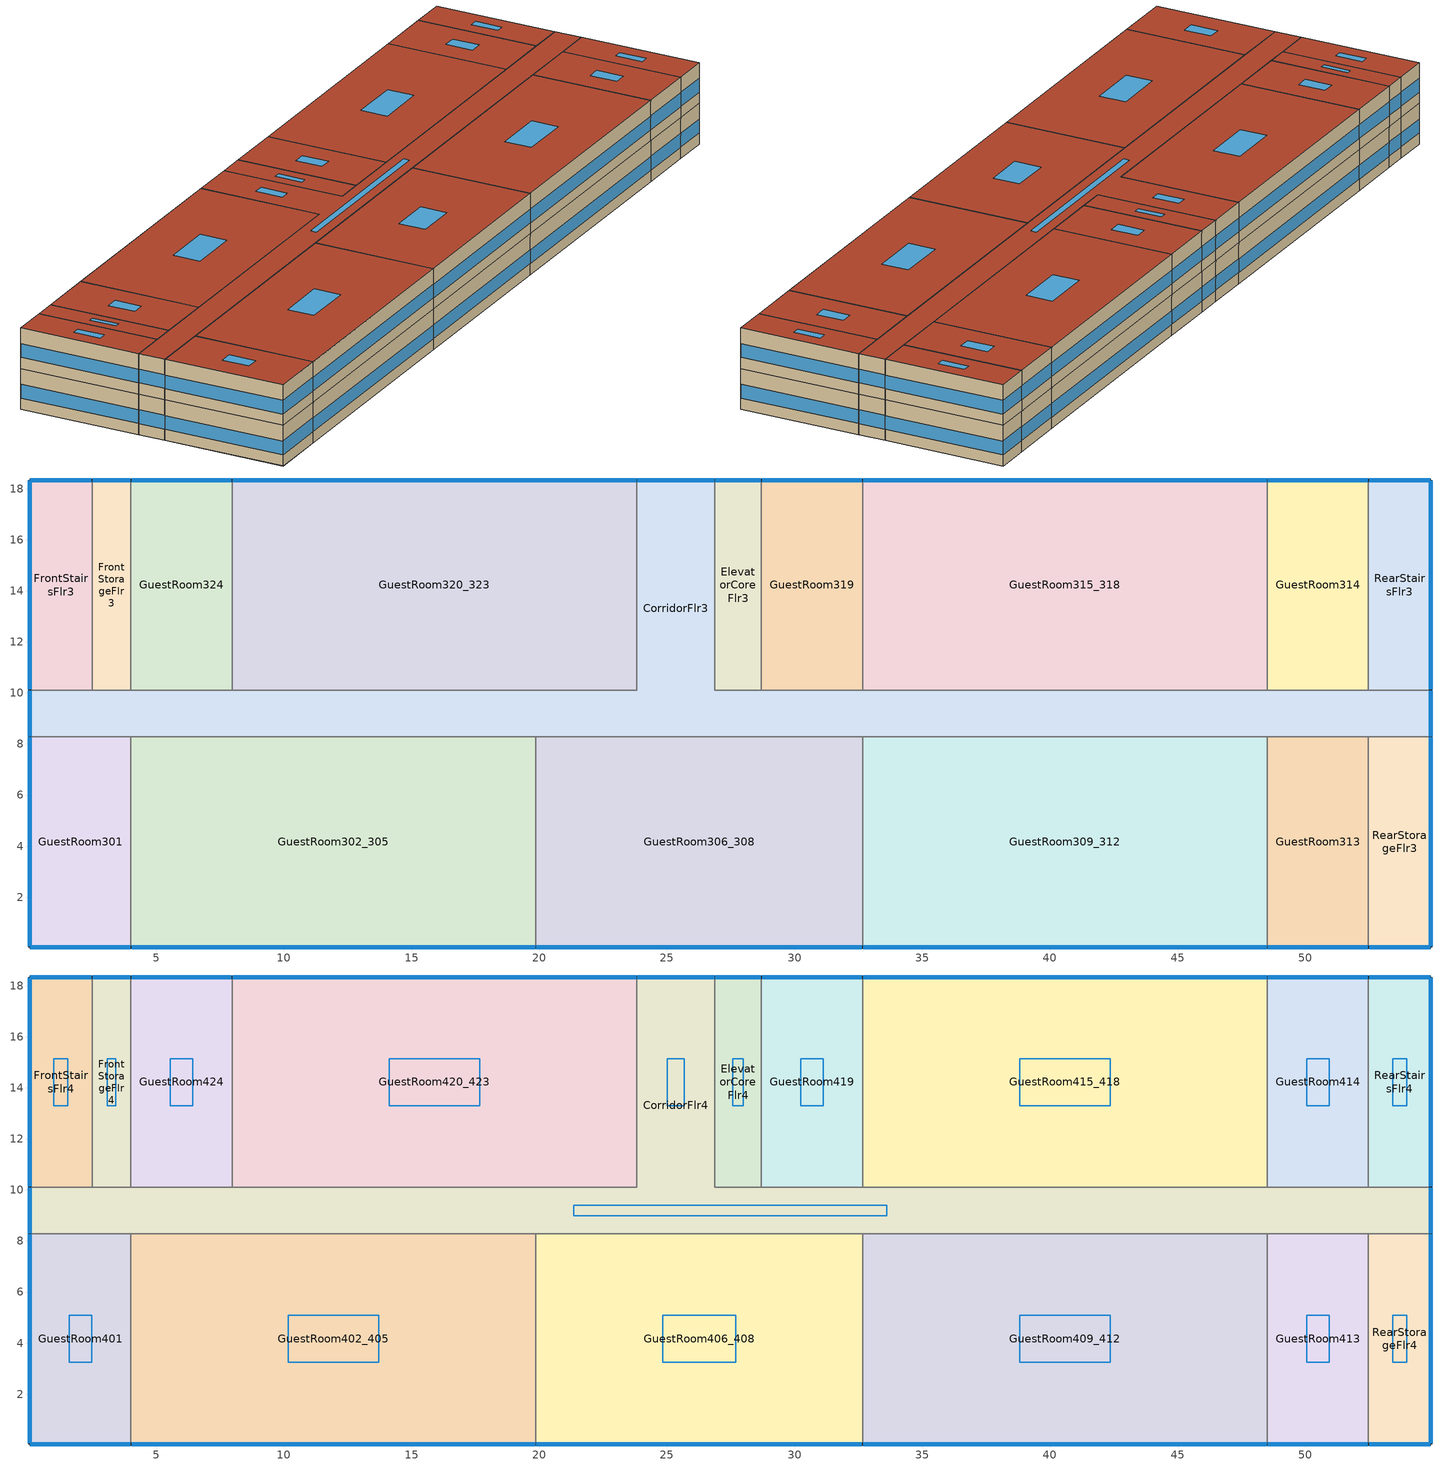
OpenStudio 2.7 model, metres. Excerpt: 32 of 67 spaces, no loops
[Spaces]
GuestRoom319
 floor to GuestRoom219: 32.66,18.34 32.66,10.11 28.7,10.11 28.7,18.34 z6.1
 wall outside: 32.66,18.34 28.7,18.34 z6.1:8.84
 wall to CorridorFlr3: 28.7,10.11 32.66,10.11 z6.1:8.84
 wall to GuestRoom315_318: 32.66,10.11 32.66,18.34 z6.1:8.84
 wall to ElevatorCoreFlr3: 28.7,18.34 28.7,10.11 z6.1:8.84
 window: 32.64,18.34 28.73,18.34 z6.86:7.78
GuestRoom320_323
 floor to GuestRoom220_223: 23.82,18.34 23.82,10.11 7.97,10.11 7.97,18.34 z6.1
 wall outside: 23.82,18.34 7.97,18.34 z6.1:8.84
 wall to CorridorFlr3: 7.97,10.11 23.82,10.11 23.82,18.34 z6.1:8.84
 wall to GuestRoom324: 7.97,18.34 7.97,10.11 z6.1:8.84
 window: 23.8,18.34 8,18.34 z6.86:7.77
RearStorageFlr3
 floor to RearStorageFlr2: 54.91,8.28 54.91,0.05 52.47,0.05 52.47,8.28 z6.1
 wall outside: 52.47,0.05 54.91,0.05 54.91,8.28 z6.1:8.84
 wall to GuestRoom313: 52.47,8.28 52.47,0.05 z6.1:8.84
 wall to CorridorFlr3: 54.91,8.28 52.47,8.28 z6.1:8.84
 window: 54.91,0.07 54.91,8.25 z6.86:7.78; 52.5,0.05 54.89,0.05 z6.86:7.79
GuestRoom302_305
 floor to GuestRoom202_205: 19.86,8.28 19.86,0.05 4.01,0.05 4.01,8.28 z6.1
 wall outside: 4.01,0.05 19.86,0.05 z6.1:8.84
 wall to CorridorFlr3: 19.86,8.28 4.01,8.28 z6.1:8.84
 wall to GuestRoom306_308: 19.86,0.05 19.86,8.28 z6.1:8.84
 wall to GuestRoom301: 4.01,8.28 4.01,0.05 z6.1:8.84
 window: 4.04,0.05 19.84,0.05 z6.86:7.77
CorridorFlr3
 floor to CorridorFlr2: 26.87,18.34 26.87,10.11 54.91,10.11 54.91,8.28 0.05,8.28 0.05,10.11 23.82,10.11 23.82,18.34 z6.1
 wall outside: 0.05,10.11 0.05,8.28 / 26.87,18.34 23.82,18.34 / 54.91,8.28 54.91,10.11 z6.1:8.84
 wall to ElevatorCoreFlr3: 28.7,10.11 26.87,10.11 26.87,18.34 z6.1:8.84
 wall to FrontStairsFlr3: 2.49,10.11 0.05,10.11 z6.1:8.84
 wall to RearStairsFlr3: 54.91,10.11 52.47,10.11 z6.1:8.84
 wall to GuestRoom301: 0.05,8.28 4.01,8.28 z6.1:8.84
 wall to GuestRoom313: 48.51,8.28 52.47,8.28 z6.1:8.84
 wall to FrontStorageFlr3: 4.01,10.11 2.49,10.11 z6.1:8.84
 wall to GuestRoom314: 52.47,10.11 48.51,10.11 z6.1:8.84
 wall to GuestRoom324: 7.97,10.11 4.01,10.11 z6.1:8.84
 wall to GuestRoom309_312: 32.66,8.28 48.51,8.28 z6.1:8.84
 wall to GuestRoom306_308: 19.86,8.28 32.66,8.28 z6.1:8.84
 wall to GuestRoom315_318: 48.51,10.11 32.66,10.11 z6.1:8.84
 window: 0.05,10.08 0.05,8.3 / 54.91,8.3 54.91,10.08 z6.86:7.8; 26.85,18.34 23.85,18.34 z6.86:7.79
GuestRoom315_318
 floor to GuestRoom215_218: 48.51,18.34 48.51,10.11 32.66,10.11 32.66,18.34 z6.1
 wall outside: 48.51,18.34 32.66,18.34 z6.1:8.84
 wall to GuestRoom314: 48.51,10.11 48.51,18.34 z6.1:8.84
 window: 48.49,18.34 32.69,18.34 z6.86:7.77
GuestRoom301
 floor to GuestRoom201: 4.01,8.28 4.01,0.05 0.05,0.05 0.05,8.28 z6.1
 wall outside: 0.05,8.28 0.05,0.05 4.01,0.05 z6.1:8.84
 window: 0.05,8.25 0.05,0.07 / 0.07,0.05 3.99,0.05 z6.86:7.78
GuestRoom314
 floor to GuestRoom214: 52.47,18.34 52.47,10.11 48.51,10.11 48.51,18.34 z6.1
 wall outside: 52.47,18.34 48.51,18.34 z6.1:8.84
 wall to RearStairsFlr3: 52.47,10.11 52.47,18.34 z6.1:8.84
 window: 52.45,18.34 48.54,18.34 z6.86:7.78
GuestRoom309_312
 floor to GuestRoom209_212: 48.51,8.28 48.51,0.05 32.66,0.05 32.66,8.28 z6.1
 wall outside: 32.66,0.05 48.51,0.05 z6.1:8.84
 wall to GuestRoom306_308: 32.66,8.28 32.66,0.05 z6.1:8.84
 wall to GuestRoom313: 48.51,0.05 48.51,8.28 z6.1:8.84
 window: 32.69,0.05 48.49,0.05 z6.86:7.77
ElevatorCoreFlr3
 floor to ElevatorCoreFlr2: 28.7,18.34 28.7,10.11 26.87,10.11 26.87,18.34 z6.1
 wall outside: 28.7,18.34 26.87,18.34 z6.1:8.84
 window: 28.67,18.34 26.9,18.34 z6.86:7.8
GuestRoom313
 floor to GuestRoom213: 52.47,8.28 52.47,0.05 48.51,0.05 48.51,8.28 z6.1
 wall outside: 48.51,0.05 52.47,0.05 z6.1:8.84
 window: 48.54,0.05 52.45,0.05 z6.86:7.78
GuestRoom306_308
 floor to GuestRoom206_208: 32.66,8.28 32.66,0.05 19.86,0.05 19.86,8.28 z6.1
 wall outside: 19.86,0.05 32.66,0.05 z6.1:8.84
 window: 19.89,0.05 32.64,0.05 z6.86:7.78
FrontStorageFlr3
 floor to FrontStorageFlr2: 4.01,18.34 4.01,10.11 2.49,10.11 2.49,18.34 z6.1
 wall outside: 4.01,18.34 2.49,18.34 z6.1:8.84
 wall to FrontStairsFlr3: 2.49,18.34 2.49,10.11 z6.1:8.84
 wall to GuestRoom324: 4.01,10.11 4.01,18.34 z6.1:8.84
 window: 3.99,18.34 2.51,18.34 z6.86:7.8
GuestRoom324
 floor to GuestRoom224: 7.97,18.34 7.97,10.11 4.01,10.11 4.01,18.34 z6.1
 wall outside: 7.97,18.34 4.01,18.34 z6.1:8.84
 window: 7.95,18.34 4.04,18.34 z6.86:7.78
RearStairsFlr3
 floor to RearStairsFlr2: 54.91,18.34 54.91,10.11 52.47,10.11 52.47,18.34 z6.1
 wall outside: 54.91,10.11 54.91,18.34 52.47,18.34 z6.1:8.84
 window: 54.91,10.13 54.91,18.31 z6.86:7.78; 54.89,18.34 52.5,18.34 z6.86:7.79
FrontStairsFlr3
 floor to FrontStairsFlr2: 2.49,18.34 2.49,10.11 0.05,10.11 0.05,18.34 z6.1
 wall outside: 2.49,18.34 0.05,18.34 0.05,10.11 z6.1:8.84
 window: 2.46,18.34 0.07,18.34 z6.86:7.79; 0.05,18.31 0.05,10.13 z6.86:7.78
GuestRoom413
 floor to GuestRoom313: 52.47,8.28 52.47,0.05 48.51,0.05 48.51,8.28 z8.84
 wall outside: 48.51,0.05 52.47,0.05 z8.84:11.58
 wall to GuestRoom409_412: 48.51,8.28 48.51,0.05 z8.84:11.58
 wall to CorridorFlr4: 52.47,8.28 48.51,8.28 z8.84:11.58
 wall to RearStorageFlr4: 52.47,0.05 52.47,8.28 z8.84:11.58
 window: 48.54,0.05 52.45,0.05 z9.6:10.53
 roof outside: 52.47,0.05 52.47,8.28 48.51,8.28 48.51,0.05 z11.58
 skylight: 50.94,3.24 50.94,5.08 50.05,5.08 50.05,3.24 z11.58
GuestRoom415_418
 floor to GuestRoom315_318: 48.51,18.34 48.51,10.11 32.66,10.11 32.66,18.34 z8.84
 wall outside: 48.51,18.34 32.66,18.34 z8.84:11.58
 wall to GuestRoom419: 32.66,18.34 32.66,10.11 z8.84:11.58
 wall to CorridorFlr4: 32.66,10.11 48.51,10.11 z8.84:11.58
 wall to GuestRoom414: 48.51,10.11 48.51,18.34 z8.84:11.58
 window: 48.49,18.34 32.69,18.34 z9.6:10.52
 roof outside: 48.51,10.11 48.51,18.34 32.66,18.34 32.66,10.11 z11.58
 skylight: 42.36,13.3 42.36,15.14 38.82,15.14 38.82,13.3 z11.58
RearStairsFlr4
 floor to RearStairsFlr3: 54.91,18.34 54.91,10.11 52.47,10.11 52.47,18.34 z8.84
 wall outside: 54.91,10.11 54.91,18.34 52.47,18.34 z8.84:11.58
 wall to GuestRoom414: 52.47,18.34 52.47,10.11 z8.84:11.58
 wall to CorridorFlr4: 52.47,10.11 54.91,10.11 z8.84:11.58
 window: 54.91,10.13 54.91,18.31 z9.6:10.52; 54.89,18.34 52.5,18.34 z9.6:10.53
 roof outside: 54.91,10.11 54.91,18.34 52.47,18.34 52.47,10.11 z11.58
 skylight: 53.97,13.3 53.97,15.14 53.42,15.14 53.42,13.3 z11.58
CorridorFlr4
 floor to CorridorFlr3: 26.87,18.34 26.87,10.11 54.91,10.11 54.91,8.28 0.05,8.28 0.05,10.11 23.82,10.11 23.82,18.34 z8.84
 wall outside: 0.05,10.11 0.05,8.28 / 26.87,18.34 23.82,18.34 / 54.91,8.28 54.91,10.11 z8.84:11.58
 wall to ElevatorCoreFlr4: 28.7,10.11 26.87,10.11 26.87,18.34 z8.84:11.58
 wall to FrontStairsFlr4: 2.49,10.11 0.05,10.11 z8.84:11.58
 wall to GuestRoom420_423: 23.82,18.34 23.82,10.11 7.97,10.11 z8.84:11.58
 wall to GuestRoom406_408: 19.86,8.28 32.66,8.28 z8.84:11.58
 wall to GuestRoom424: 7.97,10.11 4.01,10.11 z8.84:11.58
 wall to GuestRoom402_405: 4.01,8.28 19.86,8.28 z8.84:11.58
 wall to RearStorageFlr4: 52.47,8.28 54.91,8.28 z8.84:11.58
 wall to GuestRoom401: 0.05,8.28 4.01,8.28 z8.84:11.58
 wall to FrontStorageFlr4: 4.01,10.11 2.49,10.11 z8.84:11.58
 wall to GuestRoom414: 52.47,10.11 48.51,10.11 z8.84:11.58
 wall to GuestRoom419: 32.66,10.11 28.7,10.11 z8.84:11.58
 wall to GuestRoom409_412: 32.66,8.28 48.51,8.28 z8.84:11.58
 window: 0.05,10.08 0.05,8.3 / 54.91,8.3 54.91,10.08 z9.6:10.54; 26.85,18.34 23.85,18.34 z9.6:10.53
 roof outside: 54.91,8.28 54.91,10.11 26.87,10.11 26.87,18.34 23.82,18.34 23.82,10.11 0.05,10.11 0.05,8.28 z11.58
 skylight: 33.62,9.4 21.35,9.4 21.35,8.99 33.62,8.99 z11.58; 25.69,15.14 25.01,15.14 25.01,13.3 25.69,13.3 z11.58
GuestRoom402_405
 floor to GuestRoom302_305: 19.86,8.28 19.86,0.05 4.01,0.05 4.01,8.28 z8.84
 wall outside: 4.01,0.05 19.86,0.05 z8.84:11.58
 wall to GuestRoom406_408: 19.86,0.05 19.86,8.28 z8.84:11.58
 wall to GuestRoom401: 4.01,8.28 4.01,0.05 z8.84:11.58
 window: 4.04,0.05 19.84,0.05 z9.6:10.52
 roof outside: 19.86,0.05 19.86,8.28 4.01,8.28 4.01,0.05 z11.58
 skylight: 13.71,3.24 13.71,5.08 10.16,5.08 10.16,3.24 z11.58
GuestRoom401
 floor to GuestRoom301: 4.01,8.28 4.01,0.05 0.05,0.05 0.05,8.28 z8.84
 wall outside: 0.05,8.28 0.05,0.05 4.01,0.05 z8.84:11.58
 window: 0.05,8.25 0.05,0.07 z9.6:10.52; 0.07,0.05 3.99,0.05 z9.6:10.53
 roof outside: 4.01,0.05 4.01,8.28 0.05,8.28 0.05,0.05 z11.58
 skylight: 2.47,3.24 2.47,5.08 1.59,5.08 1.59,3.24 z11.58
RearStorageFlr4
 floor to RearStorageFlr3: 54.91,8.28 54.91,0.05 52.47,0.05 52.47,8.28 z8.84
 wall outside: 52.47,0.05 54.91,0.05 54.91,8.28 z8.84:11.58
 window: 54.91,0.07 54.91,8.25 z9.6:10.52; 52.5,0.05 54.89,0.05 z9.6:10.53
 roof outside: 54.91,0.05 54.91,8.28 52.47,8.28 52.47,0.05 z11.58
 skylight: 53.97,3.24 53.97,5.08 53.42,5.08 53.42,3.24 z11.58
ElevatorCoreFlr4
 floor to ElevatorCoreFlr3: 28.7,18.34 28.7,10.11 26.87,10.11 26.87,18.34 z8.84
 wall outside: 28.7,18.34 26.87,18.34 z8.84:11.58
 wall to GuestRoom419: 28.7,10.11 28.7,18.34 z8.84:11.58
 window: 28.67,18.34 26.9,18.34 z9.6:10.54
 roof outside: 28.7,10.11 28.7,18.34 26.87,18.34 26.87,10.11 z11.58
 skylight: 27.99,13.3 27.99,15.14 27.58,15.14 27.58,13.3 z11.58
GuestRoom414
 floor to GuestRoom314: 52.47,18.34 52.47,10.11 48.51,10.11 48.51,18.34 z8.84
 wall outside: 52.47,18.34 48.51,18.34 z8.84:11.58
 window: 52.45,18.34 48.54,18.34 z9.6:10.53
 roof outside: 52.47,10.11 52.47,18.34 48.51,18.34 48.51,10.11 z11.58
 skylight: 50.94,13.3 50.94,15.14 50.05,15.14 50.05,13.3 z11.58
GuestRoom420_423
 floor to GuestRoom320_323: 23.82,18.34 23.82,10.11 7.97,10.11 7.97,18.34 z8.84
 wall outside: 23.82,18.34 7.97,18.34 z8.84:11.58
 wall to GuestRoom424: 7.97,18.34 7.97,10.11 z8.84:11.58
 window: 23.8,18.34 8,18.34 z9.6:10.52
 roof outside: 23.82,10.11 23.82,18.34 7.97,18.34 7.97,10.11 z11.58
 skylight: 17.67,13.3 17.67,15.14 14.13,15.14 14.13,13.3 z11.58
GuestRoom424
 floor to GuestRoom324: 7.97,18.34 7.97,10.11 4.01,10.11 4.01,18.34 z8.84
 wall outside: 7.97,18.34 4.01,18.34 z8.84:11.58
 wall to FrontStorageFlr4: 4.01,18.34 4.01,10.11 z8.84:11.58
 window: 7.95,18.34 4.04,18.34 z9.6:10.53
 roof outside: 7.97,10.11 7.97,18.34 4.01,18.34 4.01,10.11 z11.58
 skylight: 6.44,13.3 6.44,15.14 5.55,15.14 5.55,13.3 z11.58
GuestRoom406_408
 floor to GuestRoom306_308: 32.66,8.28 32.66,0.05 19.86,0.05 19.86,8.28 z8.84
 wall outside: 19.86,0.05 32.66,0.05 z8.84:11.58
 wall to GuestRoom409_412: 32.66,0.05 32.66,8.28 z8.84:11.58
 window: 19.89,0.05 32.64,0.05 z9.6:10.52
 roof outside: 32.66,0.05 32.66,8.28 19.86,8.28 19.86,0.05 z11.58
 skylight: 27.69,3.24 27.69,5.08 24.83,5.08 24.83,3.24 z11.58
GuestRoom419
 floor to GuestRoom319: 32.66,18.34 32.66,10.11 28.7,10.11 28.7,18.34 z8.84
 wall outside: 32.66,18.34 28.7,18.34 z8.84:11.58
 window: 32.64,18.34 28.73,18.34 z9.6:10.53
 roof outside: 32.66,10.11 32.66,18.34 28.7,18.34 28.7,10.11 z11.58
 skylight: 31.12,13.3 31.12,15.14 30.24,15.14 30.24,13.3 z11.58
FrontStorageFlr4
 floor to FrontStorageFlr3: 4.01,18.34 4.01,10.11 2.49,10.11 2.49,18.34 z8.84
 wall outside: 4.01,18.34 2.49,18.34 z8.84:11.58
 wall to FrontStairsFlr4: 2.49,18.34 2.49,10.11 z8.84:11.58
 window: 3.99,18.34 2.51,18.34 z9.6:10.55
 roof outside: 4.01,10.11 4.01,18.34 2.49,18.34 2.49,10.11 z11.58
 skylight: 3.42,13.3 3.42,15.14 3.08,15.14 3.08,13.3 z11.58
FrontStairsFlr4
 floor to FrontStairsFlr3: 2.49,18.34 2.49,10.11 0.05,10.11 0.05,18.34 z8.84
 wall outside: 2.49,18.34 0.05,18.34 0.05,10.11 z8.84:11.58
 window: 2.46,18.34 0.07,18.34 z9.6:10.53; 0.05,18.31 0.05,10.13 z9.6:10.52
 roof outside: 2.49,10.11 2.49,18.34 0.05,18.34 0.05,10.11 z11.58
 skylight: 1.54,13.3 1.54,15.14 1,15.14 1,13.3 z11.58
GuestRoom409_412
 floor to GuestRoom309_312: 48.51,8.28 48.51,0.05 32.66,0.05 32.66,8.28 z8.84
 wall outside: 32.66,0.05 48.51,0.05 z8.84:11.58
 window: 32.69,0.05 48.49,0.05 z9.6:10.52
 roof outside: 48.51,0.05 48.51,8.28 32.66,8.28 32.66,0.05 z11.58
 skylight: 42.36,3.24 42.36,5.08 38.82,5.08 38.82,3.24 z11.58
[Site]
Calgary Intl AP_AB_CAN: Latitude {deg}=51.114; Longitude {deg}=-114.02; Time Zone {hr}=-7; Elevation {m}=1084.1; Terrain=Suburbs
[Building]
SmallHotel-CAN_AB_Calgary.Intl.AP.718770_CWEC2016.epw created: 2019-08-20 00:00:57 -0600: North Axis {deg}=180; Default Construction Set=BTAP-Mass at hdd = 5000.0; Standards Number of Stories=4; Standards Number of Above Ground Stories=4; Standards Building Type=NECB2011_SmallHotel
[Site:WaterMainsTemperature]
Calculation Method=Correlation; Annual Average Outdoor Air Temperature {C}=5; Maximum Difference In Monthly Average Outdoor Air Temperatures {deltaC}=23.3
[Site:GroundTemperature:BuildingSurface]
19.527, 19.502, 19.536, 19.598, 20.002, 21.64, 22.225, 22.375, 21.449, 20.121, 19.802, 19.633
[SizingPeriod:DesignDay] Barometric Pressure {Pa}=88961; Sky Clearness=0; Rain Indicator=0; Snow Indicator=0; Day of Month=21; Daylight Saving Time Indicator=0; Humidity Indicating Type=Wetbulb; Dry-Bulb Temperature Range Modifier Type=DefaultMultipliers
Name | Maximum Dry-Bulb Temperature {C} | Daily Dry-Bulb Temperature Range {deltaC} | Humidity Indicating Conditions at Maximum Dry-Bulb | Wind Speed {m/s} | Wind Direction {deg} | Month | Day Type | Solar Model Indicator | ASHRAE Taub | ASHRAE Taud
Calgary Intl AP Ann Htg 99.6% Condns DB | -28.5 | 0 | -28.5 | 2.9 | 200 | 1 | WinterDesignDay | ASHRAEClearSky
Calgary Intl AP Ann Clg .4% Condns DB=>MWB | 28.5 | 12.1 | 16.1 | 4.5 | 160 | 7 | SummerDesignDay | ASHRAETau | 0.339 | 2.421
[Material:NoMass] Roughness=Smooth; Thermal Absorptance=0.9; Solar Absorptance=0.7
Name | Thermal Resistance {m2-K/W} | Visible Absorptance
Typical Carpet Pad; Typical Carpet Pad 1 | 0.21648 | 0.8
Typical Insulation 1 | 5.91238 | 0.7
Typical Insulation 2 | 4.49096 | 0.7
Typical Insulation 3 | 6.17282 | 0.7
Typical Carpet Pad 2 | 1.25503 | 0.8
Typical Carpet Pad 3; Typical Carpet Pad 4 | 3.45515 | 0.8
Typical Insulation 4 | 0.454528 | 0.7
Typical Insulation 5 | 0.454545 | 0.7
[Material]
Name | Roughness | Thickness {m} | Conductivity {W/m-K} | Density {kg/m3} | Specific Heat {J/kg-K} | Thermal Absorptance | Solar Absorptance | Visible Absorptance
G05 25mm wood | MediumSmooth | 0.0254 | 0.15 | 608 | 1630 | 0.9 | 0.5 | 0.5
100mm Normalweight concrete floor 1 | MediumSmooth | 0.1016 | 2.31 | 2322 | 832
G01 13mm gypsum board 1 | Smooth | 0.0127 | 0.16 | 800 | 1090 | 0.9 | 0.7 | 0.5
4 in. Normalweight Concrete Floor 1 | MediumRough | 0.1016 | 2.31 | 2322 | 832 | 0.9 | 0.7 | 0.7
1IN Stucco 1 | Smooth | 0.0253 | 0.6918 | 1858 | 837 | 0.9 | 0.7 | 0.92
8IN CONCRETE HW RefBldg 1 | Rough | 0.2032 | 1.311 | 2240 | 836.8 | 0.9 | 0.7 | 0.7
1/2IN Gypsum 1 | Smooth | 0.0127 | 0.16 | 784.9 | 830 | 0.9 | 0.4 | 0.4
Metal Roof Surface 1; F08 Metal surface 1 | Smooth | 0.0008 | 45.28 | 7824 | 500 | 0.9 | 0.7 | 0.7
6 in. Normalweight Concrete Floor 1; 6 in. Normalweight Concrete Floor 2; 6 in. Normalweight Concrete Floor 3 | MediumRough | 0.1524 | 2.31 | 2322 | 832 | 0.9 | 0.7 | 0.7
[Construction]
BTAP-Int-Partition; BTAP-Int-Door: G05 25mm wood
BTAP-Int-Floor: 100mm Normalweight concrete floor 1, Typical Carpet Pad
BTAP-Int-Wall: G01 13mm gypsum board 1, G01 13mm gypsum board 1
BTAP-Int-Ceiling: Typical Carpet Pad, 100mm Normalweight concrete floor 1
BTAP-Int-Window: SimpleGlazing
BTAP-Ext-Floor-Mass:U-0.162: Typical Insulation 1, 4 in. Normalweight Concrete Floor 1, Typical Carpet Pad 1
BTAP-Ext-Wall-Mass:U-0.21: 1IN Stucco 1, 8IN CONCRETE HW RefBldg 1, Typical Insulation 2, 1/2IN Gypsum 1
BTAP-Ext-Roof-Metal:U-0.162: Metal Roof Surface 1, Typical Insulation 3
BTAP-Grnd-Floor-Mass:U-0.757: 6 in. Normalweight Concrete Floor 1, Typical Carpet Pad 2
BTAP-Grnd-Wall-Mass:U-0.284: 6 in. Normalweight Concrete Floor 2, Typical Carpet Pad 3
BTAP-Grnd-Roof-Mass:U-0.284: 6 in. Normalweight Concrete Floor 3, Typical Carpet Pad 4
BTAP-Ext-FixedWindow:U=0.220 SHGC=0.600; BTAP-Ext-GlassDoors:U=0.220 SHGC=0.600; BTAP-Ext-Skylights:U=0.220 SHGC=0.600; BTAP-Ext-DaylightDomes:U=0.220 SHGC=0.600; BTAP-Ext-DaylightDiffuser:U=0.220 SHGC=0.600: SimpleGlazing:U=0.220 SHGC=0.600
BTAP-Ext-Door:U-2.2: F08 Metal surface 1, Typical Insulation 4
BTAP-Ext-OverHeadDoor:U-2.2: Typical Insulation 5
[DefaultConstructionSet]
BTAP-Mass at hdd = 5000.0: Default Exterior Surface Constructions=BTAP-Mass at hdd = 5000.0; Default Interior Surface Constructions=Default Surface Constructions 2; Default Ground Contact Surface Constructions=BTAP-Mass at hdd = 5000.0 1; Default Exterior SubSurface Constructions=BTAP-Mass at hdd = 5000.0; Default Interior SubSurface Constructions=Default Sub Surface Constructions 2; Interior Partition Construction=BTAP-Int-Partition
[DefaultSurfaceConstructions]
Name | Floor Construction | Wall Construction | Roof Ceiling Construction
Default Surface Constructions 2 | BTAP-Int-Floor | BTAP-Int-Wall | BTAP-Int-Ceiling
BTAP-Mass at hdd = 5000.0 | BTAP-Ext-Floor-Mass:U-0.162 | BTAP-Ext-Wall-Mass:U-0.21 | BTAP-Ext-Roof-Metal:U-0.162
BTAP-Mass at hdd = 5000.0 1 | BTAP-Grnd-Floor-Mass:U-0.757 | BTAP-Grnd-Wall-Mass:U-0.284 | BTAP-Grnd-Roof-Mass:U-0.284
[DefaultSubSurfaceConstructions]
Name | Fixed Window Construction | Operable Window Construction | Door Construction | Glass Door Construction | Overhead Door Construction | Skylight Construction | Tubular Daylight Dome Construction | Tubular Daylight Diffuser Construction
Default Sub Surface Constructions 2 | BTAP-Int-Window | BTAP-Int-Window | BTAP-Int-Door
BTAP-Mass at hdd = 5000.0 | BTAP-Ext-FixedWindow:U=0.220 SHGC=0.600 | BTAP-Ext-FixedWindow:U=0.220 SHGC=0.600 | BTAP-Ext-Door:U-2.2 | BTAP-Ext-GlassDoors:U=0.220 SHGC=0.600 | BTAP-Ext-OverHeadDoor:U-2.2 | BTAP-Ext-Skylights:U=0.220 SHGC=0.600 | BTAP-Ext-DaylightDomes:U=0.220 SHGC=0.600 | BTAP-Ext-DaylightDiffuser:U=0.220 SHGC=0.600
[WindowMaterial:SimpleGlazingSystem] U-Factor {W/m2-K}=2.2; Solar Heat Gain Coefficient=0.6; Visible Transmittance=0.21
SimpleGlazing; SimpleGlazing:U=0.220 SHGC=0.600
[Space]
Name | Space Type | Building Story | Thermal Zone
GuestRoom319 | Space Function Hway lodging - rooms | BuildingStory3 | Sp-GuestRoom319 Sys-1 Flr-3 Sch-F HPlcmt-north ZN
GuestRoom424 | Space Function Hway lodging - rooms | BuildingStory4 | Sp-GuestRoom424 Sys-1 Flr-4 Sch-F HPlcmt-north ZN
GuestRoom413 | Space Function Hway lodging - rooms | BuildingStory4 | Sp-GuestRoom413 Sys-1 Flr-4 Sch-F HPlcmt-south ZN
GuestRoom320_323 | Space Function Hway lodging - rooms | BuildingStory3 | Sp-GuestRoom320_323 Sys-1 Flr-3 Sch-F HPlcmt-north ZN
GuestRoom419 | Space Function Hway lodging - rooms | BuildingStory4 | Sp-GuestRoom419 Sys-1 Flr-4 Sch-F HPlcmt-north ZN
GuestRoom402_405 | Space Function Hway lodging - rooms | BuildingStory4 | Sp-GuestRoom402_405 Sys-1 Flr-4 Sch-F HPlcmt-south ZN
RearStorageFlr3 | Space Function Storage area - occsens | BuildingStory3 | Sp-RearStorageFlr3 Sys-4 Flr-3 Sch-E HPlcmt-east ZN
GuestRoom420_423 | Space Function Hway lodging - rooms | BuildingStory4 | Sp-GuestRoom420_423 Sys-1 Flr-4 Sch-F HPlcmt-north ZN
GuestRoom302_305 | Space Function Hway lodging - rooms | BuildingStory3 | Sp-GuestRoom302_305 Sys-1 Flr-3 Sch-F HPlcmt-south ZN
CorridorFlr3 | Space Function Corr. >= 2.4m wide-sch-F | BuildingStory3 | Sp-CorridorFlr3 Sys-4 Flr-3 Sch-F HPlcmt-north ZN
GuestRoom415_418 | Space Function Hway lodging - rooms | BuildingStory4 | Sp-GuestRoom415_418 Sys-1 Flr-4 Sch-F HPlcmt-north ZN
RearStairsFlr4 | Space Function Stairway-sch-F | BuildingStory4 | Sp-RearStairsFlr4 Sys-4 Flr-4 Sch-F HPlcmt-east ZN
GuestRoom414 | Space Function Hway lodging - rooms | BuildingStory4 | Sp-GuestRoom414 Sys-1 Flr-4 Sch-F HPlcmt-north ZN
CorridorFlr4 | Space Function Corr. >= 2.4m wide-sch-F | BuildingStory4 | Sp-CorridorFlr4 Sys-4 Flr-4 Sch-F HPlcmt-north ZN
GuestRoom315_318 | Space Function Hway lodging - rooms | BuildingStory3 | Sp-GuestRoom315_318 Sys-1 Flr-3 Sch-F HPlcmt-north ZN
FrontStorageFlr3 | Space Function Storage area - occsens | BuildingStory3 | Sp-FrontStorageFlr3 Sys-4 Flr-3 Sch-E HPlcmt-north ZN
GuestRoom406_408 | Space Function Hway lodging - rooms | BuildingStory4 | Sp-GuestRoom406_408 Sys-1 Flr-4 Sch-F HPlcmt-south ZN
GuestRoom301 | Space Function Hway lodging - rooms | BuildingStory3 | Sp-GuestRoom301 Sys-1 Flr-3 Sch-F HPlcmt-west ZN
GuestRoom314 | Space Function Hway lodging - rooms | BuildingStory3 | Sp-GuestRoom314 Sys-1 Flr-3 Sch-F HPlcmt-north ZN
GuestRoom401 | Space Function Hway lodging - rooms | BuildingStory4 | Sp-GuestRoom401 Sys-1 Flr-4 Sch-F HPlcmt-west ZN
GuestRoom313 | Space Function Hway lodging - rooms | BuildingStory3 | Sp-GuestRoom313 Sys-1 Flr-3 Sch-F HPlcmt-south ZN
GuestRoom309_312 | Space Function Hway lodging - rooms | BuildingStory3 | Sp-GuestRoom309_312 Sys-1 Flr-3 Sch-F HPlcmt-south ZN
ElevatorCoreFlr3 | Space Function Corr. >= 2.4m wide-sch-F | BuildingStory3 | Sp-ElevatorCoreFlr3 Sys-4 Flr-3 Sch-F HPlcmt-north ZN
GuestRoom409_412 | Space Function Hway lodging - rooms | BuildingStory4 | Sp-GuestRoom409_412 Sys-1 Flr-4 Sch-F HPlcmt-south ZN
RearStorageFlr4 | Space Function Storage area - occsens | BuildingStory4 | Sp-RearStorageFlr4 Sys-4 Flr-4 Sch-E HPlcmt-east ZN
ElevatorCoreFlr4 | Space Function Corr. >= 2.4m wide-sch-F | BuildingStory4 | Sp-ElevatorCoreFlr4 Sys-4 Flr-4 Sch-F HPlcmt-north ZN
GuestRoom306_308 | Space Function Hway lodging - rooms | BuildingStory3 | Sp-GuestRoom306_308 Sys-1 Flr-3 Sch-F HPlcmt-south ZN
FrontStairsFlr3 | Space Function Stairway-sch-F | BuildingStory3 | Sp-FrontStairsFlr3 Sys-4 Flr-3 Sch-F HPlcmt-west ZN
RearStairsFlr3 | Space Function Stairway-sch-F | BuildingStory3 | Sp-RearStairsFlr3 Sys-4 Flr-3 Sch-F HPlcmt-east ZN
GuestRoom324 | Space Function Hway lodging - rooms | BuildingStory3 | Sp-GuestRoom324 Sys-1 Flr-3 Sch-F HPlcmt-north ZN
FrontStorageFlr4 | Space Function Storage area - occsens | BuildingStory4 | Sp-FrontStorageFlr4 Sys-4 Flr-4 Sch-E HPlcmt-north ZN
FrontStairsFlr4 | Space Function Stairway-sch-F | BuildingStory4 | Sp-FrontStairsFlr4 Sys-4 Flr-4 Sch-F HPlcmt-west ZN
[BuildingStory]
BuildingStory3; BuildingStory4
[SpaceType] Standards Building Type=Space Function
Name | Default Schedule Set | Design Specification Outdoor Air Object | Standards Space Type
Space Function Corr. >= 2.4m wide-sch-F | Space Function Corr. >= 2.4m wide-sch-F Schedule Set | Space Function Corr. >= 2.4m wide-sch-F Ventilation | Corr. >= 2.4m wide-sch-F
Space Function Stairway-sch-F | Space Function Stairway-sch-F Schedule Set | Space Function Stairway-sch-F Ventilation | Stairway-sch-F
Space Function Storage area - occsens | Space Function Storage area - occsens Schedule Set | Space Function Storage area - occsens Ventilation | Storage area - occsens
Space Function Hway lodging - rooms | Space Function Hway lodging - rooms Schedule Set | Space Function Hway lodging - rooms Ventilation | Hway lodging - rooms
[People:Definition] Number of People Calculation Method=People/Area; Fraction Radiant=0.3
Name | People per Space Floor Area {person/m2}
Space Function Corr. >= 2.4m wide-sch-F People Definition; Space Function Storage area - occsens People Definition | 0.0100104
Space Function Hway lodging - rooms People Definition | 0.0400417
Space Function Stairway-sch-F People Definition | 0.0049514
[People] Work Efficiency Schedule=Work Efficiency Schedule; Clothing Insulation Schedule=Clothing Schedule; Air Velocity Schedule=Air Velocity Schedule; Multiplier=1
Name | People Definition | Space or SpaceType
Space Function Corr. >= 2.4m wide-sch-F People | Space Function Corr. >= 2.4m wide-sch-F People Definition | Space Function Corr. >= 2.4m wide-sch-F
Space Function Hway lodging - rooms People | Space Function Hway lodging - rooms People Definition | Space Function Hway lodging - rooms
Space Function Stairway-sch-F People | Space Function Stairway-sch-F People Definition | Space Function Stairway-sch-F
Space Function Storage area - occsens People | Space Function Storage area - occsens People Definition | Space Function Storage area - occsens
[Lights:Definition] Design Level Calculation Method=Watts/Area; Fraction Radiant=0.5; Fraction Visible=0.2
Name | Watts per Space Floor Area {W/m2}
Space Function Corr. >= 2.4m wide-sch-F Lights Definition | 7.09994
Space Function Hway lodging - rooms Lights Definition | 8.09993
Space Function Stairway-sch-F Lights Definition | 7.39994
Space Function Storage area - occsens Lights Definition | 6.11995
[Lights] Fraction Replaceable=1
Name | Lights Definition | Space or SpaceType
Space Function Corr. >= 2.4m wide-sch-F Lights | Space Function Corr. >= 2.4m wide-sch-F Lights Definition | Space Function Corr. >= 2.4m wide-sch-F
Space Function Hway lodging - rooms Lights | Space Function Hway lodging - rooms Lights Definition | Space Function Hway lodging - rooms
Space Function Stairway-sch-F Lights | Space Function Stairway-sch-F Lights Definition | Space Function Stairway-sch-F
Space Function Storage area - occsens Lights | Space Function Storage area - occsens Lights Definition | Space Function Storage area - occsens
[ElectricEquipment:Definition] Design Level Calculation Method=Watts/Area; Fraction Radiant=0.5
Name | Watts per Space Floor Area {W/m2}
Space Function Hway lodging - rooms Elec Equip Definition | 2.49998
Space Function Storage area - occsens Elec Equip Definition | 0.999992
[ElectricEquipment]
Name | Electric Equipment Definition | Space or SpaceType
Space Function Hway lodging - rooms Elec Equip | Space Function Hway lodging - rooms Elec Equip Definition | Space Function Hway lodging - rooms
Space Function Storage area - occsens Elec Equip | Space Function Storage area - occsens Elec Equip Definition | Space Function Storage area - occsens
[DesignSpecification:OutdoorAir] Outdoor Air Method=Sum; Outdoor Air Flow per Person {m3/s-person}=0; Outdoor Air Flow Rate {m3/s}=0; Outdoor Air Flow Air Changes per Hour {1/hr}=0
Name | Outdoor Air Flow per Floor Area {m3/s-m2}
Space Function Corr. >= 2.4m wide-sch-F Ventilation; Space Function Stairway-sch-F Ventilation | 0.0003048
Space Function Hway lodging - rooms Ventilation | 0.0005588
Space Function Storage area - occsens Ventilation | 0.0003556
[DefaultScheduleSet] People Activity Level Schedule=NECB-Activity; Infiltration Schedule=Always On
Name | Number of People Schedule | Lighting Schedule | Electric Equipment Schedule
Space Function Corr. >= 2.4m wide-sch-F Schedule Set; Space Function Hway lodging - rooms Schedule Set; Space Function Stairway-sch-F Schedule Set | NECB-F-Occupancy | NECB-F-Lighting | NECB-F-Electric-Equipment
Space Function Storage area - occsens Schedule Set | NECB-E-Occupancy | NECB-E-Lighting | NECB-E-Electric-Equipment
[ThermostatSetpoint:DualSetpoint]
Name | Heating Setpoint Temperature Schedule | Cooling Setpoint Temperature Schedule
Space Function Hway lodging - rooms Thermostat 51; Space Function Hway lodging - rooms Thermostat 52; Space Function Hway lodging - rooms Thermostat 53; Space Function Hway lodging - rooms Thermostat 54; Space Function Hway lodging - rooms Thermostat 55; Space Function Hway lodging - rooms Thermostat 56; Space Function Hway lodging - rooms Thermostat 57; Space Function Hway lodging - rooms Thermostat 58; Space Function Hway lodging - rooms Thermostat 59; Space Function Hway lodging - rooms Thermostat 60; Space Function Hway lodging - rooms Thermostat 61; Space Function Hway lodging - rooms Thermostat 62; Space Function Hway lodging - rooms Thermostat 63; Space Function Hway lodging - rooms Thermostat 64; Space Function Hway lodging - rooms Thermostat 65; Space Function Hway lodging - rooms Thermostat 66; Space Function Hway lodging - rooms Thermostat 67; Space Function Hway lodging - rooms Thermostat 68; Space Function Hway lodging - rooms Thermostat 69; Space Function Hway lodging - rooms Thermostat 70; Space Function Corr. >= 2.4m wide-sch-F Thermostat 13; Space Function Corr. >= 2.4m wide-sch-F Thermostat 14; Space Function Stairway-sch-F Thermostat 13; Space Function Stairway-sch-F Thermostat 14; Space Function Corr. >= 2.4m wide-sch-F Thermostat 15; Space Function Corr. >= 2.4m wide-sch-F Thermostat 16; Space Function Stairway-sch-F Thermostat 15; Space Function Stairway-sch-F Thermostat 16 | NECB-F-Thermostat Setpoint-Heating | NECB-F-Thermostat Setpoint-Cooling
Space Function Storage area - occsens Thermostat 15; Space Function Storage area - occsens Thermostat 16; Space Function Storage area - occsens Thermostat 17; Space Function Storage area - occsens Thermostat 18 | NECB-E-Thermostat Setpoint-Heating | NECB-E-Thermostat Setpoint-Cooling
[SpaceInfiltration:DesignFlowRate] Schedule=Always On Discrete; Design Flow Rate Calculation Method=Flow/ExteriorArea; Flow per Exterior Surface Area {m3/s-m2}=0.00025; Constant Term Coefficient=0; Temperature Term Coefficient=0; Velocity Term Coefficient=0.224; Velocity Squared Term Coefficient=0
Name | Space or SpaceType
CorridorFlr3 Infiltration | CorridorFlr3
CorridorFlr4 Infiltration | CorridorFlr4
ElevatorCoreFlr3 Infiltration | ElevatorCoreFlr3
ElevatorCoreFlr4 Infiltration | ElevatorCoreFlr4
FrontStairsFlr3 Infiltration | FrontStairsFlr3
FrontStairsFlr4 Infiltration | FrontStairsFlr4
FrontStorageFlr3 Infiltration | FrontStorageFlr3
FrontStorageFlr4 Infiltration | FrontStorageFlr4
GuestRoom301 Infiltration | GuestRoom301
GuestRoom302_305 Infiltration | GuestRoom302_305
GuestRoom306_308 Infiltration | GuestRoom306_308
GuestRoom309_312 Infiltration | GuestRoom309_312
GuestRoom313 Infiltration | GuestRoom313
GuestRoom314 Infiltration | GuestRoom314
GuestRoom315_318 Infiltration | GuestRoom315_318
GuestRoom319 Infiltration | GuestRoom319
GuestRoom320_323 Infiltration | GuestRoom320_323
GuestRoom324 Infiltration | GuestRoom324
GuestRoom401 Infiltration | GuestRoom401
GuestRoom402_405 Infiltration | GuestRoom402_405
GuestRoom406_408 Infiltration | GuestRoom406_408
GuestRoom409_412 Infiltration | GuestRoom409_412
GuestRoom413 Infiltration | GuestRoom413
GuestRoom414 Infiltration | GuestRoom414
GuestRoom415_418 Infiltration | GuestRoom415_418
GuestRoom419 Infiltration | GuestRoom419
GuestRoom420_423 Infiltration | GuestRoom420_423
GuestRoom424 Infiltration | GuestRoom424
RearStairsFlr3 Infiltration | RearStairsFlr3
RearStairsFlr4 Infiltration | RearStairsFlr4
RearStorageFlr3 Infiltration | RearStorageFlr3
RearStorageFlr4 Infiltration | RearStorageFlr4
[ThermalZone] Use Ideal Air Loads=No
Name | Thermostat
Sp-GuestRoom314 Sys-1 Flr-3 Sch-F HPlcmt-north ZN | Space Function Hway lodging - rooms Thermostat 51
Sp-GuestRoom315_318 Sys-1 Flr-3 Sch-F HPlcmt-north ZN | Space Function Hway lodging - rooms Thermostat 52
Sp-GuestRoom319 Sys-1 Flr-3 Sch-F HPlcmt-north ZN | Space Function Hway lodging - rooms Thermostat 53
Sp-GuestRoom320_323 Sys-1 Flr-3 Sch-F HPlcmt-north ZN | Space Function Hway lodging - rooms Thermostat 54
Sp-GuestRoom324 Sys-1 Flr-3 Sch-F HPlcmt-north ZN | Space Function Hway lodging - rooms Thermostat 55
Sp-GuestRoom301 Sys-1 Flr-3 Sch-F HPlcmt-west ZN | Space Function Hway lodging - rooms Thermostat 56
Sp-GuestRoom302_305 Sys-1 Flr-3 Sch-F HPlcmt-south ZN | Space Function Hway lodging - rooms Thermostat 57
Sp-GuestRoom306_308 Sys-1 Flr-3 Sch-F HPlcmt-south ZN | Space Function Hway lodging - rooms Thermostat 58
Sp-GuestRoom309_312 Sys-1 Flr-3 Sch-F HPlcmt-south ZN | Space Function Hway lodging - rooms Thermostat 59
Sp-GuestRoom313 Sys-1 Flr-3 Sch-F HPlcmt-south ZN | Space Function Hway lodging - rooms Thermostat 60
Sp-GuestRoom414 Sys-1 Flr-4 Sch-F HPlcmt-north ZN | Space Function Hway lodging - rooms Thermostat 61
Sp-GuestRoom415_418 Sys-1 Flr-4 Sch-F HPlcmt-north ZN | Space Function Hway lodging - rooms Thermostat 62
Sp-GuestRoom419 Sys-1 Flr-4 Sch-F HPlcmt-north ZN | Space Function Hway lodging - rooms Thermostat 63
Sp-GuestRoom420_423 Sys-1 Flr-4 Sch-F HPlcmt-north ZN | Space Function Hway lodging - rooms Thermostat 64
Sp-GuestRoom424 Sys-1 Flr-4 Sch-F HPlcmt-north ZN | Space Function Hway lodging - rooms Thermostat 65
Sp-GuestRoom401 Sys-1 Flr-4 Sch-F HPlcmt-west ZN | Space Function Hway lodging - rooms Thermostat 66
Sp-GuestRoom402_405 Sys-1 Flr-4 Sch-F HPlcmt-south ZN | Space Function Hway lodging - rooms Thermostat 67
Sp-GuestRoom406_408 Sys-1 Flr-4 Sch-F HPlcmt-south ZN | Space Function Hway lodging - rooms Thermostat 68
Sp-GuestRoom409_412 Sys-1 Flr-4 Sch-F HPlcmt-south ZN | Space Function Hway lodging - rooms Thermostat 69
Sp-GuestRoom413 Sys-1 Flr-4 Sch-F HPlcmt-south ZN | Space Function Hway lodging - rooms Thermostat 70
Sp-CorridorFlr3 Sys-4 Flr-3 Sch-F HPlcmt-north ZN | Space Function Corr. >= 2.4m wide-sch-F Thermostat 13
Sp-ElevatorCoreFlr3 Sys-4 Flr-3 Sch-F HPlcmt-north ZN | Space Function Corr. >= 2.4m wide-sch-F Thermostat 14
Sp-RearStairsFlr3 Sys-4 Flr-3 Sch-F HPlcmt-east ZN | Space Function Stairway-sch-F Thermostat 13
Sp-FrontStairsFlr3 Sys-4 Flr-3 Sch-F HPlcmt-west ZN | Space Function Stairway-sch-F Thermostat 14
Sp-FrontStorageFlr3 Sys-4 Flr-3 Sch-E HPlcmt-north ZN | Space Function Storage area - occsens Thermostat 15
Sp-RearStorageFlr3 Sys-4 Flr-3 Sch-E HPlcmt-east ZN | Space Function Storage area - occsens Thermostat 16
Sp-CorridorFlr4 Sys-4 Flr-4 Sch-F HPlcmt-north ZN | Space Function Corr. >= 2.4m wide-sch-F Thermostat 15
Sp-ElevatorCoreFlr4 Sys-4 Flr-4 Sch-F HPlcmt-north ZN | Space Function Corr. >= 2.4m wide-sch-F Thermostat 16
Sp-RearStairsFlr4 Sys-4 Flr-4 Sch-F HPlcmt-east ZN | Space Function Stairway-sch-F Thermostat 15
Sp-FrontStairsFlr4 Sys-4 Flr-4 Sch-F HPlcmt-west ZN | Space Function Stairway-sch-F Thermostat 16
Sp-FrontStorageFlr4 Sys-4 Flr-4 Sch-E HPlcmt-north ZN | Space Function Storage area - occsens Thermostat 17
Sp-RearStorageFlr4 Sys-4 Flr-4 Sch-E HPlcmt-east ZN | Space Function Storage area - occsens Thermostat 18
[AvailabilityManager:NightCycle] Control Type=CycleOnAny; Thermostat Tolerance {deltaC}=1; Cycling Run Time {s}=3600
Availability Manager Night Cycle 1; Availability Manager Night Cycle 2; Availability Manager Night Cycle 3; Availability Manager Night Cycle 4; Availability Manager Night Cycle 5; Availability Manager Night Cycle 6; Availability Manager Night Cycle 7; Availability Manager Night Cycle 8; Availability Manager Night Cycle 9; Availability Manager Night Cycle 10; Availability Manager Night Cycle 11; Availability Manager Night Cycle 12; Availability Manager Night Cycle 13; Availability Manager Night Cycle 14; Availability Manager Night Cycle 15; Availability Manager Night Cycle 16; Availability Manager Night Cycle 17; Availability Manager Night Cycle 18; Availability Manager Night Cycle 19; Availability Manager Night Cycle 20; Availability Manager Night Cycle 21; Availability Manager Night Cycle 22; Availability Manager Night Cycle 23; Availability Manager Night Cycle 24; Availability Manager Night Cycle 25; Availability Manager Night Cycle 26; Availability Manager Night Cycle 27; Availability Manager Night Cycle 28; Availability Manager Night Cycle 29; Availability Manager Night Cycle 30; Availability Manager Night Cycle 31; Availability Manager Night Cycle 32
[Schedule:Ruleset]
Clothing Schedule: Default Day Schedule=Clothing Schedule Default Winter Clothes
Air Velocity Schedule: Default Day Schedule=Air Velocity Schedule Default
Work Efficiency Schedule: Default Day Schedule=Work Efficiency Schedule Default
NECB-Activity: Default Day Schedule=NECB-Activity Default; Summer Design Day Schedule=NECB-Activity Summer Design Day; Winter Design Day Schedule=NECB-Activity Winter Design Day
Always On: Default Day Schedule=Always On Default
NECB-F-Occupancy: Default Day Schedule=NECB-F-Occupancy Default
NECB-F-Lighting: Default Day Schedule=NECB-F-Lighting Default
NECB-F-Electric-Equipment: Default Day Schedule=NECB-F-Electric-Equipment Default
NECB-F-Thermostat Setpoint-Heating: Default Day Schedule=NECB-F-Thermostat Setpoint-Heating Default
NECB-F-Thermostat Setpoint-Cooling: Default Day Schedule=NECB-F-Thermostat Setpoint-Cooling Default
NECB-E-Occupancy: Default Day Schedule=NECB-E-Occupancy Default
NECB-E-Lighting: Default Day Schedule=NECB-E-Lighting Default
NECB-E-Electric-Equipment: Default Day Schedule=NECB-E-Electric-Equipment Default
NECB-E-Thermostat Setpoint-Heating: Default Day Schedule=NECB-E-Thermostat Setpoint-Heating Default
NECB-E-Thermostat Setpoint-Cooling: Default Day Schedule=NECB-E-Thermostat Setpoint-Cooling Default
[Schedule:Day]
Clothing Schedule Default Winter Clothes; Always On Default: 24, 0, 1
Clothing Schedule Summer Clothes: 24, 0, 0.5
Air Velocity Schedule Default: 24, 0, 0.2
Work Efficiency Schedule Default; NECB-E-Occupancy Sun|Hol Day: 24, 0, 0
NECB-Activity Default; NECB-Activity Winter Design Day; NECB-Activity Summer Design Day: 24, 0, 130
NECB-F-Occupancy Default; NECB-F-Occupancy Default|Wkdy Day: 7, 0, 0.9, 8, 0, 0.7, 10, 0, 0.4, 16, 0, 0.2, 17, 0, 0.3, 20, 0, 0.5, 22, 0, 0.7, 23, 0, 0.8, 24, 0, 0.9
NECB-F-Occupancy Sat Day: 1, 0, 0.7, 7, 0, 0.9, 8, 0, 0.7, 10, 0, 0.5, 18, 0, 0.3, 19, 0, 0.5, 22, 0, 0.6, 24, 0, 0.7
NECB-F-Occupancy Sun|Hol Day: 1, 0, 0.8, 9, 0, 0.7, 12, 0, 0.5, 14, 0, 0.3, 17, 0, 0.2, 18, 0, 0.3, 20, 0, 0.4, 22, 0, 0.6, 24, 0, 0.8
NECB-F-Lighting Default; NECB-F-Lighting Default|Wkdy Day; NECB-F-Electric-Equipment Default; NECB-F-Electric-Equipment Default|Wkdy Day: 1, 0, 0.3, 3, 0, 0.2, 6, 0, 0.1, 7, 0, 0.2, 8, 0, 0.4, 9, 0, 0.5, 11, 0, 0.4, 12, 0, 0.3, 19, 0, 0.2, 20, 0, 0.6, 21, 0, 0.8, 22, 0, 0.9, 23, 0, 0.8, 24, 0, 0.6
NECB-F-Lighting Sat Day; NECB-F-Electric-Equipment Sat Day: 1, 0, 0.3, 3, 0, 0.2, 7, 0, 0.1, 9, 0, 0.3, 11, 0, 0.4, 12, 0, 0.3, 19, 0, 0.2, 20, 0, 0.6, 23, 0, 0.7, 24, 0, 0.6
NECB-F-Lighting Sun|Hol Day; NECB-F-Electric-Equipment Sun|Hol Day: 3, 0, 0.3, 7, 0, 0.2, 8, 0, 0.3, 10, 0, 0.4, 14, 0, 0.3, 19, 0, 0.2, 20, 0, 0.5, 21, 0, 0.7, 22, 0, 0.8, 23, 0, 0.6, 24, 0, 0.5
NECB-F-Thermostat Setpoint-Heating Default; NECB-F-Thermostat Setpoint-Heating Default|Wkdy Day; NECB-F-Thermostat Setpoint-Heating Sat Day; NECB-F-Thermostat Setpoint-Heating Sun|Hol Day: 1, 0, 22, 7, 0, 18, 8, 0, 20, 24, 0, 22
NECB-F-Thermostat Setpoint-Cooling Default; NECB-F-Thermostat Setpoint-Cooling Default|Wkdy Day; NECB-F-Thermostat Setpoint-Cooling Sat Day; NECB-F-Thermostat Setpoint-Cooling Sun|Hol Day: 24, 0, 24
NECB-E-Occupancy Default; NECB-E-Occupancy Default|Wkdy Day: 8, 0, 0, 9, 0, 0.2, 10, 0, 0.7, 14, 0, 0.9, 15, 0, 0.5, 16, 0, 0.9, 18, 0, 0.8, 19, 0, 0.2, 24, 0, 0
NECB-E-Occupancy Sat Day: 9, 0, 0, 13, 0, 0.2, 17, 0, 0.1, 24, 0, 0
NECB-E-Lighting Default; NECB-E-Lighting Default|Wkdy Day; NECB-E-Electric-Equipment Default; NECB-E-Electric-Equipment Default|Wkdy Day: 8, 0, 0.05, 9, 0, 0.4, 10, 0, 0.7, 18, 0, 0.9, 19, 0, 0.4, 24, 0, 0.05
NECB-E-Lighting Sat Day; NECB-E-Electric-Equipment Sat Day: 9, 0, 0.05, 10, 0, 0.5, 15, 0, 0.9, 16, 0, 0.7, 17, 0, 0.5, 24, 0, 0.05
NECB-E-Lighting Sun|Hol Day; NECB-E-Electric-Equipment Sun|Hol Day: 24, 0, 0.05
NECB-E-Thermostat Setpoint-Heating Default; NECB-E-Thermostat Setpoint-Heating Default|Wkdy Day: 7, 0, 18, 8, 0, 20, 19, 0, 22, 24, 0, 18
NECB-E-Thermostat Setpoint-Heating Sat Day: 8, 0, 18, 9, 0, 20, 17, 0, 22, 24, 0, 18
NECB-E-Thermostat Setpoint-Heating Sun|Hol Day: 24, 0, 18
NECB-E-Thermostat Setpoint-Cooling Default; NECB-E-Thermostat Setpoint-Cooling Default|Wkdy Day: 7, 0, 35, 19, 0, 24, 24, 0, 35
NECB-E-Thermostat Setpoint-Cooling Sat Day: 8, 0, 35, 17, 0, 24, 24, 0, 35
NECB-E-Thermostat Setpoint-Cooling Sun|Hol Day: 24, 0, 35
[Schedule:Rule] Date Specification Type=DateRange; Start Day=1
Name | Schedule Ruleset | Rule Order | Day Schedule | Start Month | End Month | End Day | Apply Monday | Apply Tuesday | Apply Wednesday | Apply Thursday | Apply Friday | Apply Saturday | Apply Sunday
Schedule Rule 1 | Clothing Schedule | 0 | Clothing Schedule Summer Clothes | 5 | 9 | 30
Schedule Rule 17 | NECB-F-Occupancy | 2 | NECB-F-Occupancy Default|Wkdy Day | 1 | 12 | 31 | Yes | Yes | Yes | Yes | Yes
Schedule Rule 18 | NECB-F-Occupancy | 1 | NECB-F-Occupancy Sat Day | 1 | 12 | 31 |  |  |  |  |  | Yes
Schedule Rule 19 | NECB-F-Occupancy | 0 | NECB-F-Occupancy Sun|Hol Day | 1 | 12 | 31 |  |  |  |  |  |  | Yes
Schedule Rule 20 | NECB-F-Lighting | 2 | NECB-F-Lighting Default|Wkdy Day | 1 | 12 | 31 | Yes | Yes | Yes | Yes | Yes
Schedule Rule 21 | NECB-F-Lighting | 1 | NECB-F-Lighting Sat Day | 1 | 12 | 31 |  |  |  |  |  | Yes
Schedule Rule 22 | NECB-F-Lighting | 0 | NECB-F-Lighting Sun|Hol Day | 1 | 12 | 31 |  |  |  |  |  |  | Yes
Schedule Rule 23 | NECB-F-Electric-Equipment | 2 | NECB-F-Electric-Equipment Default|Wkdy Day | 1 | 12 | 31 | Yes | Yes | Yes | Yes | Yes
Schedule Rule 24 | NECB-F-Electric-Equipment | 1 | NECB-F-Electric-Equipment Sat Day | 1 | 12 | 31 |  |  |  |  |  | Yes
Schedule Rule 25 | NECB-F-Electric-Equipment | 0 | NECB-F-Electric-Equipment Sun|Hol Day | 1 | 12 | 31 |  |  |  |  |  |  | Yes
Schedule Rule 26 | NECB-F-Thermostat Setpoint-Heating | 2 | NECB-F-Thermostat Setpoint-Heating Default|Wkdy Day | 1 | 12 | 31 | Yes | Yes | Yes | Yes | Yes
Schedule Rule 27 | NECB-F-Thermostat Setpoint-Heating | 1 | NECB-F-Thermostat Setpoint-Heating Sat Day | 1 | 12 | 31 |  |  |  |  |  | Yes
Schedule Rule 28 | NECB-F-Thermostat Setpoint-Heating | 0 | NECB-F-Thermostat Setpoint-Heating Sun|Hol Day | 1 | 12 | 31 |  |  |  |  |  |  | Yes
Schedule Rule 29 | NECB-F-Thermostat Setpoint-Cooling | 2 | NECB-F-Thermostat Setpoint-Cooling Default|Wkdy Day | 1 | 12 | 31 | Yes | Yes | Yes | Yes | Yes
Schedule Rule 30 | NECB-F-Thermostat Setpoint-Cooling | 1 | NECB-F-Thermostat Setpoint-Cooling Sat Day | 1 | 12 | 31 |  |  |  |  |  | Yes
Schedule Rule 31 | NECB-F-Thermostat Setpoint-Cooling | 0 | NECB-F-Thermostat Setpoint-Cooling Sun|Hol Day | 1 | 12 | 31 |  |  |  |  |  |  | Yes
Schedule Rule 77 | NECB-E-Occupancy | 2 | NECB-E-Occupancy Default|Wkdy Day | 1 | 12 | 31 | Yes | Yes | Yes | Yes | Yes
Schedule Rule 78 | NECB-E-Occupancy | 1 | NECB-E-Occupancy Sat Day | 1 | 12 | 31 |  |  |  |  |  | Yes
Schedule Rule 79 | NECB-E-Occupancy | 0 | NECB-E-Occupancy Sun|Hol Day | 1 | 12 | 31 |  |  |  |  |  |  | Yes
Schedule Rule 80 | NECB-E-Lighting | 2 | NECB-E-Lighting Default|Wkdy Day | 1 | 12 | 31 | Yes | Yes | Yes | Yes | Yes
Schedule Rule 81 | NECB-E-Lighting | 1 | NECB-E-Lighting Sat Day | 1 | 12 | 31 |  |  |  |  |  | Yes
Schedule Rule 82 | NECB-E-Lighting | 0 | NECB-E-Lighting Sun|Hol Day | 1 | 12 | 31 |  |  |  |  |  |  | Yes
Schedule Rule 83 | NECB-E-Electric-Equipment | 2 | NECB-E-Electric-Equipment Default|Wkdy Day | 1 | 12 | 31 | Yes | Yes | Yes | Yes | Yes
Schedule Rule 84 | NECB-E-Electric-Equipment | 1 | NECB-E-Electric-Equipment Sat Day | 1 | 12 | 31 |  |  |  |  |  | Yes
Schedule Rule 85 | NECB-E-Electric-Equipment | 0 | NECB-E-Electric-Equipment Sun|Hol Day | 1 | 12 | 31 |  |  |  |  |  |  | Yes
Schedule Rule 86 | NECB-E-Thermostat Setpoint-Heating | 2 | NECB-E-Thermostat Setpoint-Heating Default|Wkdy Day | 1 | 12 | 31 | Yes | Yes | Yes | Yes | Yes
Schedule Rule 87 | NECB-E-Thermostat Setpoint-Heating | 1 | NECB-E-Thermostat Setpoint-Heating Sat Day | 1 | 12 | 31 |  |  |  |  |  | Yes
Schedule Rule 88 | NECB-E-Thermostat Setpoint-Heating | 0 | NECB-E-Thermostat Setpoint-Heating Sun|Hol Day | 1 | 12 | 31 |  |  |  |  |  |  | Yes
Schedule Rule 89 | NECB-E-Thermostat Setpoint-Cooling | 2 | NECB-E-Thermostat Setpoint-Cooling Default|Wkdy Day | 1 | 12 | 31 | Yes | Yes | Yes | Yes | Yes
Schedule Rule 90 | NECB-E-Thermostat Setpoint-Cooling | 1 | NECB-E-Thermostat Setpoint-Cooling Sat Day | 1 | 12 | 31 |  |  |  |  |  | Yes
Schedule Rule 91 | NECB-E-Thermostat Setpoint-Cooling | 0 | NECB-E-Thermostat Setpoint-Cooling Sun|Hol Day | 1 | 12 | 31 |  |  |  |  |  |  | Yes
[Schedule:Constant]
Always On Discrete: Value=1
